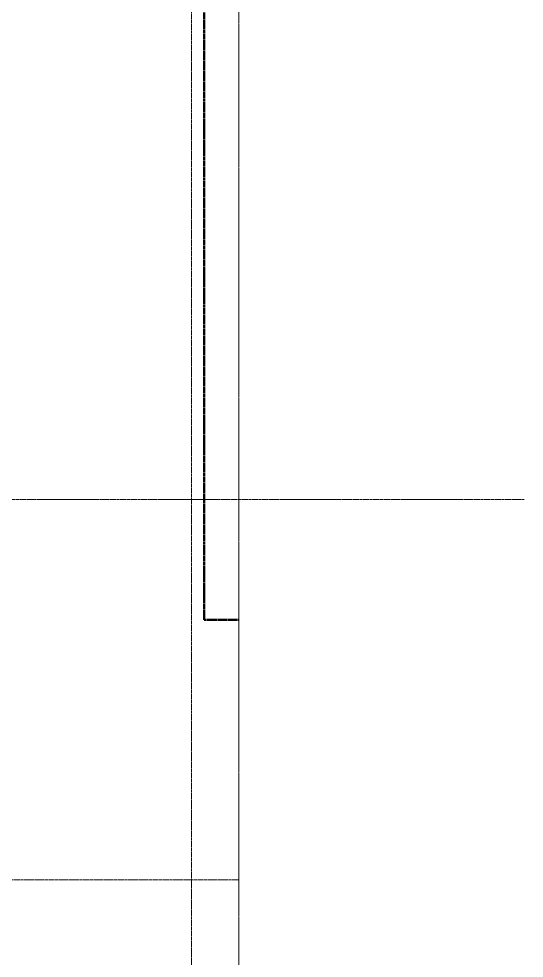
# Model space of a CAD drawing. Header units: inches. Extents: x -4218 to -1814, y 9706 to 12426.
# Drawn here: x -1985.5 to -1814.2, y 11126.9 to 11445 of the extents above; entities that cross this region are included whole.
import ezdxf

# ---------------------------------------------------------------- set-up
doc = ezdxf.new("R2010")
doc.units = ezdxf.units.IN
doc.header["$MEASUREMENT"] = 0
for name, pattern in [('Aligning Line 1_8_', [0.25, 0.125, -0.125]), ('Dash Dot 3_16_', [0.3125, 0.1875, -0.0625, 0, -0.0625]), ('Double Dash 3_8_', [1, 0.375, -0.125, 0.125, -0.125, 0.125, -0.125]), ('Grid Line 1_2_', [0.875, 0.5, -0.125, 0.125, -0.125])]:
    doc.linetypes.add(name, pattern=pattern)
for name, color, linetype, lineweight in [('0-1', 7, 'Continuous', 5), ('A-ANNO-SYMB-1', 150, 'Dash Dot 3_16_', 9), ('C-PROP-LINE', 91, 'Double Dash 3_8_', 50), ('G-ANNO-SYMB', 111, 'Aligning Line 1_8_', 9), ('G-ANNO-SYMB-1', 147, 'Aligning Line 1_8_', 9), ('S-GRID-1', 1, 'Grid Line 1_2_', 9)]:
    doc.layers.add(name, color=color, linetype=linetype, lineweight=lineweight)

# ---------------------------------------------------------------- blocks, each defined once
blk = doc.blocks.new('CTR - 1st Phase - Shell_rvt-1-FLOOR PLAN - 2ND FLOOR')
at = {"layer": 'G-ANNO-SYMB-1'}
blk.add_line((-1926.95, 12280.04), (-1926.95, 9756.53), dxfattribs=at)
at = {"layer": 'S-GRID-1'}
blk.add_line((-1814.21, 11282.19), (-4168.71, 11282.19), dxfattribs=at)
blk = doc.blocks.new('CTR - 1st Phase -Stairs _ Elevators_rvt-1-FLOOR PLAN - 2ND FLOOR')
at = {"layer": 'G-ANNO-SYMB-1'}
blk.add_line((-1910.96, 12280.04), (-1910.96, 9706.24), dxfattribs=at)
blk = doc.blocks.new('Family - ___-1869111-FLOOR PLAN - 2ND FLOOR')
at = {"layer": 'C-PROP-LINE'}
for q in [(-1922.72, 12124.59), (-1910.87, 11241.39)]:
    blk.add_line((-1922.72, 11241.39), q, dxfattribs=at)

msp = doc.modelspace()

# ---------------------------------------------------------------- linework, layer by layer
at = {"layer": 'A-ANNO-SYMB-1'}
msp.add_line((-1910.95638, 9718.24032), (-1910.95638, 12268.04045), dxfattribs=at)
at = {"layer": 'G-ANNO-SYMB'}
msp.add_line((-1910.86928, 11153.42614), (-4027.08301, 11153.42614), dxfattribs=at)

# ---------------------------------------------------------------- block references
at = {"layer": '0-1'}
for name in ['CTR - 1st Phase - Shell_rvt-1-FLOOR PLAN - 2ND FLOOR', 'CTR - 1st Phase -Stairs _ Elevators_rvt-1-FLOOR PLAN - 2ND FLOOR']:
    msp.add_blockref(name, (0, 0), dxfattribs=at)
at = {"layer": 'C-PROP-LINE'}
msp.add_blockref('Family - ___-1869111-FLOOR PLAN - 2ND FLOOR', (0, 0), dxfattribs=at)

doc.saveas('drawing.dxf')
